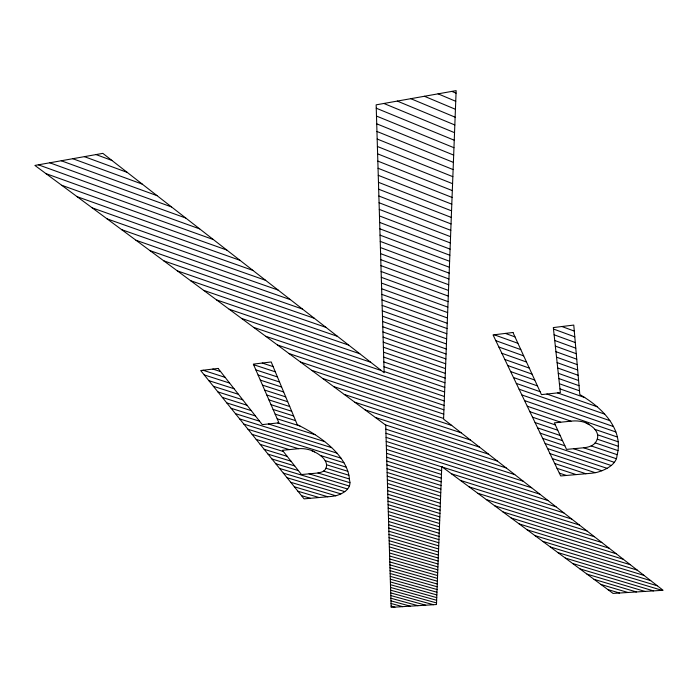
<?xml version="1.0" encoding="UTF-8"?>
<svg xmlns="http://www.w3.org/2000/svg" width="698" height="698" viewBox="0 0 698 698"><rect width="100%" height="100%" fill="white"/><g stroke="black" fill="none" stroke-linecap="round" stroke-linejoin="round"><path stroke-width="1.05" d="M391.124 606.082L394.937 607.129M390.889 598.23L417.954 605.681M390.967 600.865L410.258 606.161M391.046 603.482L402.589 606.649M390.723 592.89L433.432 604.712M390.81 595.569L425.684 605.192M390.479 584.715L436.739 597.628M390.566 587.463L436.634 600.28M390.644 590.185L436.538 602.924M390.313 579.157L436.948 592.244M390.4 581.949L436.843 594.94M390.147 573.503L437.157 586.774M390.234 576.347L437.053 589.513M389.885 564.856L437.471 578.398M389.973 567.762L437.367 581.216M390.06 570.65L437.262 584.008M389.711 558.976L437.69 572.7M389.798 561.925L437.585 575.562M389.536 552.99L437.916 566.916M389.624 555.992L437.803 569.821M389.353 546.9L438.143 561.026M389.44 549.954L438.03 563.984M389.17 540.706L438.37 555.041M389.257 543.821L438.257 558.042M388.978 534.415L438.606 548.951M389.074 537.573L438.484 552.013M388.786 528.002L438.841 542.756M388.882 531.222L438.719 545.871M301.492 495.65L310.427 498.293M388.594 521.485L439.077 536.457M601.004 584.488L627.973 592.489M388.69 524.756L438.955 539.624M607.871 589.574L619.527 593.021M294.347 486.776L327.755 496.749M388.393 514.845L439.321 530.052M587.001 574.131L644.952 591.424M297.933 491.235L319.073 497.526M388.498 518.178L439.199 533.272M594.05 579.34L636.445 591.956M287.044 477.72L340.886 493.887M388.193 508.092L439.574 523.526M572.63 563.487L662.062 590.351M290.717 482.274L335.747 495.755M388.297 511.486L439.452 526.807M579.864 568.844L653.494 590.883M279.584 468.454L347.595 489.01M387.992 501.216L439.827 516.886M557.885 552.572L650.719 580.631M283.336 473.113L344.777 491.619M388.088 504.671L439.705 520.219M565.31 558.068L657.341 585.797M271.95 458.987L294.678 465.898M317.939 472.974L349.934 482.711M387.783 494.219L440.089 510.133M542.73 541.351L637.204 570.091M275.789 463.742L298.369 470.592M309.066 473.837L349.358 486.052M387.887 497.735L439.958 513.527M550.356 546.996L644.01 575.396M264.158 449.303L287.183 456.352M325.949 468.227L348.869 475.242M387.565 487.091L440.351 503.249M527.165 529.826L623.331 559.273M268.076 454.171L290.953 461.151M323.558 471.106L349.419 478.994M387.669 490.668L440.22 506.704M535 535.628L630.32 564.717M260.188 444.382L283.371 451.501M326.516 464.755L347.831 471.298M387.46 483.478L440.482 499.759M519.216 523.945L616.255 553.758M252.118 434.365L298.447 448.692M320.33 455.462L343.957 462.765M387.242 476.149L440.752 492.692M502.996 511.939L601.816 542.494M256.175 439.408L289.304 449.617M325.172 460.663L346.217 467.154M387.346 479.831L440.621 496.243M511.163 517.986L609.092 548.166M243.864 424.122L336.916 453.089M387.015 468.681L441.031 485.494M486.305 499.585L586.983 530.925M248.017 429.279L340.912 458.097M387.128 472.433L440.892 489.106M494.708 505.806L594.452 536.745M235.418 413.635L259.569 421.208M268.39 423.965L324.71 441.616M386.788 461.073L441.311 478.156M469.143 486.881L571.723 519.024M239.667 418.913L331.672 447.645M386.901 464.894L441.171 481.847M477.79 493.277L579.41 525.018M231.117 408.304L255.442 415.947M277.743 422.962L315.042 434.688M386.675 457.216L441.45 474.439M460.375 480.39L563.94 512.951M222.365 397.441L247.031 405.25M275.152 414.15L295.577 420.615M386.439 449.39L441.747 466.892M442.445 467.119L548.026 500.545M226.771 402.903L251.263 410.633M277.185 418.809L299.878 425.972M386.561 453.316L441.598 470.688M451.475 473.802L556.044 506.792M213.405 386.317L238.428 394.291M271.025 404.683L291.694 411.27M386.203 441.406L531.658 487.78M217.916 391.91L242.756 399.806M273.101 409.447L293.649 415.973M386.326 445.411L539.903 494.21M208.842 380.646L234.048 388.716M268.931 399.875L289.722 406.524M386.081 437.358L523.291 481.254M203.083 370.254L225.122 377.356M264.673 390.095L285.709 396.874M385.837 429.139L506.19 467.922M204.226 374.913L229.607 383.071M266.811 395.016L287.724 401.725M385.959 433.266L514.81 474.64M260.31 380.105L281.608 387.015M375.315 417.43L488.574 454.189M212.829 369.067L220.577 371.572M262.5 385.13L283.676 391.971M385.348 424.855L497.447 461.108M258.103 375.027L279.532 382.007M365.124 409.883L479.57 447.156M559.334 473.139L566.444 475.451M253.601 364.688L275.291 371.807M344.262 394.44L461.142 432.786M554.709 463.489L585.892 473.724M255.861 369.888L277.42 376.937M354.776 402.223L470.426 440.028M557.03 468.341L576.147 474.588M262.256 363.039L273.136 366.625M333.583 386.526L451.711 425.431M552.354 458.577L595.193 472.686M311.692 370.324L443.762 414.15M547.564 448.587L607.042 468.323M322.72 378.491L443.596 418.451M549.972 453.613L601.824 470.749M300.48 362.026L443.928 409.805M545.121 443.5L611.212 465.514M277.49 345.004L444.268 400.975M540.165 433.153L562.527 440.665M583.711 447.767L616.369 458.726M289.077 353.589L444.094 405.407M542.66 438.361L564.874 445.786M573.66 448.727L614.353 462.329M265.702 336.288L444.434 396.499M537.635 427.891L560.145 435.473M591.154 445.917L617.18 454.686M253.714 327.414L381.378 370.586M384.118 371.511L444.609 391.971M535.087 422.56L557.746 430.23M595.167 442.881L618 450.603M229.127 309.214L359.775 353.738M383.83 361.939L444.966 382.774M529.878 411.715L560.686 422.211M597.575 434.784L618.184 441.808M241.525 318.393L370.664 362.227M383.97 366.747L444.783 387.39M532.495 417.168L555.311 424.916M597.261 439.155L618.358 446.319M216.511 299.87L348.695 345.1M383.682 357.071L445.141 378.098M527.234 406.192L571.008 421.164M594.853 429.331L617.39 437.035M190.606 280.692L325.983 327.388M383.385 347.185L445.507 368.614M521.834 394.937L613.446 426.53M203.676 290.368L337.439 336.323M383.534 352.158L445.324 373.378M524.547 400.6L615.872 431.966M177.309 270.85L314.336 318.297M383.237 342.16L445.69 363.789M519.085 389.205L609.869 420.641M163.768 260.825L302.478 309.057M383.089 337.082L445.874 358.912M516.302 383.403L540.077 391.674M546.892 394.038L604.695 414.132M135.944 240.234L278.144 290.08M382.774 326.76L446.258 349.009M510.639 371.58L534.747 380.035M559.971 388.873L584.715 397.546M149.983 250.626L290.42 299.651M382.932 331.951L446.066 353.991M513.492 377.531L537.434 385.889M557.51 392.895L597.078 406.707M121.644 229.642L265.65 280.334M382.626 321.508L446.45 343.974M507.743 365.551L532.033 374.102M559.412 383.743L579.488 390.81M107.073 218.858L252.929 270.414M382.46 316.203L446.641 338.888M504.82 359.453L529.285 368.099M558.845 378.552L579.043 385.689M92.232 207.873L239.981 260.319M382.303 310.837L446.842 333.74M501.853 353.267L526.493 362.018M558.278 373.299L578.59 380.506M61.686 185.267L213.361 239.554M381.981 299.913L447.244 323.279M495.816 340.668L520.813 349.619M557.117 362.611L577.674 369.975M77.103 196.679L226.789 250.032M382.138 305.41L447.043 328.54M498.852 347.011L523.675 355.858M557.702 367.986L578.136 375.271M45.972 173.627L199.672 228.883M381.815 294.364L447.444 317.956M494.21 334.77L517.916 343.294M556.533 357.175L577.211 364.609M38.39 164.815L185.729 218.012M381.64 288.745L447.654 312.582M505.352 333.417L514.984 336.89M555.94 351.679L576.74 359.191M49.785 162.791L171.525 206.931M381.474 283.065L447.854 307.137M555.329 346.112L576.26 353.703M61.25 160.758L157.041 195.641M381.3 277.324L448.072 301.641M554.718 340.484L575.78 348.154M84.379 156.649L127.237 172.397M380.951 265.624L448.5 290.438M553.479 329.02L574.794 336.846M72.784 158.708L142.287 184.132M381.125 271.505L448.282 296.074M554.107 334.787L575.292 342.535M96.045 154.581L111.889 160.427M380.776 259.673L448.718 284.749M561.907 326.524L574.297 331.096M380.593 253.644L448.936 278.982M380.41 247.546L449.163 273.154M380.227 241.377L449.381 267.255M380.044 235.139L449.617 261.288M379.852 228.813L449.844 255.241M379.66 222.418L450.079 249.134M379.468 215.944L450.315 242.948M379.276 209.383L450.559 236.683M379.075 202.743L450.795 230.34M378.674 189.21L451.292 217.427M378.874 196.016L451.048 223.927M378.464 182.318L451.545 210.848M378.255 175.329L451.798 204.182M378.046 168.253L452.06 197.438M377.827 161.09L452.321 190.606M377.618 153.83L452.583 183.687M377.391 146.475L452.854 176.681M377.173 139.024L453.124 169.579M376.946 131.468L453.403 162.39M376.719 123.816L453.683 155.104M376.484 116.06L453.962 147.723M376.248 108.199L454.25 140.237M383.874 103.47L454.538 132.664M397.302 101.088L454.834 124.977M410.817 98.688L455.131 117.185M424.419 96.272L455.436 109.289M438.1 93.837L455.742 101.289M451.859 91.394L456.047 93.174M314.615 451.876A15.897 7.695 7.5 0 0 298.709 448.666L282.428 450.306L301.484 474.553L317.372 473.052A14.649 7.024 7.3 0 0 325.189 469.649A32.169 15.435 7.7 0 0 311.552 450.585M589.042 424.471A16.944 8.673 1.3 0 0 572.77 420.99L554.369 422.848L566.532 449.399L584.435 447.697A15.609 7.896 1.2 0 0 594.207 443.945A34.219 17.406 1.6 0 0 586.154 423.058M441.755 466.604L436.477 604.52L391.159 607.365L385.715 425.126L34.9 165.435L102.842 153.368L384.153 372.749L376.152 104.84L456.143 90.635L443.57 419.088L663.1 590.281L613.071 593.422L441.755 466.604M218.108 368.422L200.701 370.542L304.084 498.861L331.454 496.444A68.919 33.033 7.6 0 0 336.087 495.693A38.765 18.27 7.2 0 0 349.489 480.084A134.321 62.75 9.2 0 0 297.261 424.663L271.199 361.957L253.348 364.129L278.938 422.831L262.256 424.628L218.108 368.422M512.969 332.484L493.058 334.918L560.695 475.966L591.415 473.253A73.369 37.203 1.5 0 0 596.746 472.415A41.261 20.512 1.4 0 0 617.006 455.314A141.362 71.353 3.7 0 0 579.811 394.545L573.773 325.076L553.322 327.571L560.372 392.59L541.439 394.623L512.969 332.484"/></g></svg>
